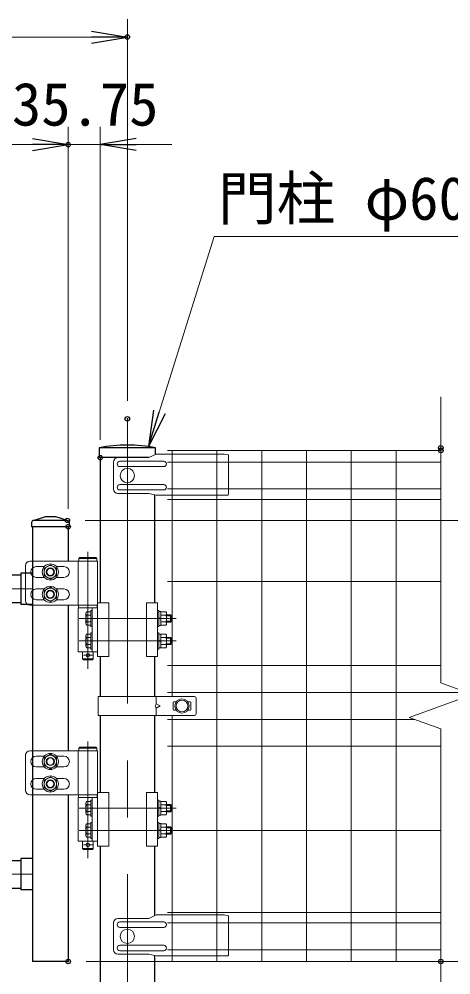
# Model space of a CAD drawing. Units: millimetres, scale not verified. Extents: x -4200 to 4200, y -2970 to 2970.
# Drawn here: x 2057 to 2539, y 62 to 1128 of the extents above; entities that cross this region are included whole.
import ezdxf
from ezdxf.enums import TextEntityAlignment as Align

# ---------------------------------------------------------------- set-up
doc = ezdxf.new("R2010")
doc.units = ezdxf.units.MM
doc.header["$LTSCALE"] = 10
doc.header["$PDMODE"] = 32
doc.header["$PDSIZE"] = 5
doc.linetypes.add('USER1', pattern=[50.8, 31.75, -6.35, 6.35, -6.35])
for name, color, linetype, lineweight in [('0-1_D-STR-DIM', 7, 'Continuous', 13), ('0-3_Defpoints', 6, 'Continuous', 25), ('0-5_D-STR1', 1, 'Continuous', 25), ('0-6_D-BMK', 2, 'USER1', 13), ('0-7_D-STR-TXT', 7, 'Continuous', 13), ('0-8_D-STR3', 3, 'Continuous', 13), ('0-B_D-STR2', 7, 'Continuous', 13)]:
    doc.layers.add(name, color=color, linetype=linetype, lineweight=lineweight)
doc.layers.add('0-2_0', color=7, linetype='Continuous')
doc.styles.add('ＭＳ ゴシック', font='')
doc.styles.get('ＭＳ ゴシック').set_extended_font_data('MS Gothic')

# ---------------------------------------------------------------- blocks, each defined once
blk = doc.blocks.new('_Open')
at = {"layer": '0-2_0'}
blk.add_line((-10, 1.667), (0, 0), dxfattribs=at)
blk.add_lwpolyline([(-10, -1.667), (0, 0), (-10, 0)], dxfattribs=at)

msp = doc.modelspace()

# ---------------------------------------------------------------- linework, layer by layer
at = {"layer": '0-1_D-STR-DIM'}
for p, q in [((2178.16, 702.46), (2178.16, 1128.46)), ((218.16, 1108.46), (2138.16, 1108.46)), ((2112.16, 582.22), (2112.16, 1008.46)), ((2112.16, 582.22), (2112.16, 1008.46)), ((2147.91, 659.22), (2147.91, 1008.46)), ((2072.16, 988.46), (1228.16, 988.46)), ((2072.16, 988.46), (2032.16, 988.46)), ((2147.91, 988.46), (2112.16, 988.46)), ((2187.91, 988.46), (2227.91, 988.46)), ((2131.12, 569.22), (2698.16, 569.22)), ((2132.16, 77.22), (2698.16, 77.22))]:
    msp.add_line(p, q, dxfattribs=at)
at = {"layer": '0-3_Defpoints'}
for p in [(2178.16, 1108.46), (2112.16, 988.46), (2178.16, 682.46), (2528.16, 650.22), (2528.16, 650.22), (2147.91, 639.22), (2528.16, 647.22), (2111.12, 569.22), (2112.16, 562.22), (2112.16, 77.22), (2528.16, 77.22)]:
    msp.add_point(p, dxfattribs=at)
at = {"layer": '0-5_D-STR1'}
for p, q in [((2209.61, 650.22), (2146.71, 650.22)), ((2146.71, 650.22), (2146.71, 639.22)), ((2209.61, 650.22), (2146.71, 650.22)), ((2146.71, 650.22), (2146.71, 639.22)), ((2209.61, 642.89), (2209.61, 650.22)), ((2209.61, 642.89), (2209.61, 650.22)), ((2202.14, 639.22), (2146.71, 639.22)), ((2202.14, 639.22), (2146.71, 639.22)), ((2147.91, 639.22), (2147.91, 477.22)), ((2208.41, 597.84), (2208.41, 477.22)), ((2071.16, 566.82), (2071.16, 562.22)), ((2072.85, 569.11), (2086.16, 573.22)), ((2111.12, 569.22), (2073.56, 569.22)), ((2098.16, 573.22), (2086.16, 573.22)), ((2111.47, 569.11), (2098.16, 573.22)), ((2113.16, 566.82), (2113.16, 562.22)), ((2113.16, 562.22), (2071.16, 562.22)), ((2072.16, 562.22), (2072.16, 77.22)), ((2112.16, 562.22), (2112.16, 523.72)), ((1241.16, 508.47), (2059.16, 508.47)), ((2072.16, 510.47), (2059.16, 510.47)), ((2059.16, 510.47), (2059.16, 475.47)), ((1241.16, 477.47), (2059.16, 477.47)), ((2072.16, 475.47), (2059.16, 475.47)), ((2112.16, 474.72), (2112.16, 312.22)), ((2147.91, 417.22), (2147.91, 372.72)), ((2208.41, 417.22), (2208.41, 372.72)), ((2147.91, 351.72), (2147.91, 265.72)), ((2208.41, 351.72), (2208.41, 265.72)), ((2112.16, 263.22), (2112.16, 77.22)), ((2147.91, 205.72), (2147.91, -152.78)), ((2208.41, 205.72), (2208.41, 128.3)), ((1241.16, 189.92), (2059.16, 189.92)), ((2059.16, 191.92), (2059.16, 156.92)), ((2072.16, 191.92), (2059.16, 191.92)), ((1241.16, 158.92), (2059.16, 158.92)), ((2072.16, 156.92), (2059.16, 156.92)), ((2112.16, 77.22), (2072.16, 77.22)), ((2208.41, 83.84), (2208.41, -152.78))]:
    msp.add_line(p, q, dxfattribs=at)
for centre, radius, start, end in [((2178.16, 490.79), 162.5, 78.84081, 101.15919), ((2178.16, 490.79), 162.5, 78.84081, 101.15919), ((2073.56, 566.82), 2.4, 90, 180), ((2110.76, 566.82), 2.4, 0, 72.84994)]:
    msp.add_arc(centre, radius, start, end, dxfattribs=at)
at = {"layer": '0-6_D-BMK'}
for p, q in [((2178.16, 682.46), (2178.16, -163.36)), ((2134.11, 534.26), (2134.11, 403.78)), ((2072.16, 492.97), (1228.16, 492.97)), ((2124.31, 459.72), (2232.51, 459.72)), ((2124.31, 434.72), (2232.51, 434.72)), ((2139.11, 418.72), (2129.11, 418.72)), ((2134.11, 322.76), (2134.11, 192.28)), ((2124.31, 248.22), (2232.51, 248.22)), ((2124.31, 223.22), (2232.51, 223.22)), ((2139.11, 207.22), (2129.11, 207.22)), ((2072.16, 174.42), (1228.16, 174.42))]:
    msp.add_line(p, q, dxfattribs=at)
at = {"layer": '0-7_D-STR-TXT'}
msp.add_lwpolyline([(2768.2, 885.87), (2275.14, 885.87), (2213.84, 690.03)], dxfattribs=at)
at = {"layer": '0-8_D-STR3'}
for p, q in [((2210.29, 643.22), (2202.14, 639.22)), ((2286.16, 643.22), (2210.29, 643.22)), ((2286.16, 643.22), (2291.16, 642.22)), ((2291.16, 642.22), (2291.16, 598.4)), ((2162.67, 634.22), (2162.67, 604.22)), ((2202.14, 639.22), (2167.67, 639.22)), ((2218.75, 635.22), (2169.75, 635.22)), ((2218.75, 629.22), (2169.75, 629.22)), ((2218.75, 609.22), (2169.75, 609.22)), ((2202.14, 599.22), (2167.67, 599.22)), ((2218.75, 603.22), (2169.75, 603.22)), ((2202.14, 599.22), (2210.37, 597.4)), ((2210.37, 597.4), (2290.16, 597.4)), ((2123.26, 523.72), (2069.4, 523.72)), ((2144.96, 523.72), (2123.26, 523.72)), ((2123.26, 474.72), (2123.26, 523.72)), ((2144.96, 523.72), (2123.26, 523.72)), ((2125.11, 527.72), (2124.11, 526.72)), ((2144.11, 526.72), (2124.11, 526.72)), ((2124.11, 523.72), (2124.11, 526.72)), ((2144.11, 523.72), (2124.11, 523.72)), ((2143.11, 527.72), (2125.11, 527.72)), ((2143.11, 527.72), (2144.11, 526.72)), ((2144.11, 523.72), (2144.11, 526.72)), ((2144.96, 523.72), (2144.96, 417.22)), ((2064.4, 518.72), (2064.4, 479.72)), ((2085.45, 517.72), (2076.4, 517.72)), ((2098.87, 517.72), (2107.4, 517.72)), ((2085.45, 505.72), (2076.4, 505.72)), ((2098.87, 505.72), (2107.4, 505.72)), ((2085.45, 492.72), (2076.4, 492.72)), ((2098.87, 492.72), (2107.4, 492.72)), ((2085.45, 480.72), (2076.4, 480.72)), ((2098.87, 480.72), (2107.4, 480.72)), ((2123.26, 474.72), (2069.4, 474.72)), ((2144.96, 474.72), (2123.26, 474.72)), ((2144.96, 474.72), (2123.26, 474.72)), ((2123.26, 422.72), (2123.26, 471.72)), ((2123.26, 471.72), (2144.96, 471.72)), ((2123.61, 471.72), (2123.61, 474.72)), ((2123.61, 474.72), (2144.61, 474.72)), ((2144.61, 471.72), (2123.61, 471.72)), ((2138.96, 422.72), (2138.96, 471.72)), ((2144.61, 471.72), (2144.61, 474.72)), ((2144.96, 477.22), (2157.46, 477.22)), ((2157.46, 477.22), (2157.46, 417.22)), ((2199.38, 477.22), (2199.38, 417.22)), ((2211.88, 477.22), (2199.38, 477.22)), ((2211.88, 477.22), (2211.88, 417.22)), ((2131.86, 465.35), (2131.86, 454.09)), ((2132.94, 467.22), (2137.36, 467.22)), ((2132.94, 463.48), (2137.36, 463.48)), ((2137.36, 450.72), (2137.36, 468.72)), ((2137.36, 467.22), (2137.36, 452.22)), ((2211.88, 468.72), (2213.48, 468.72)), ((2211.88, 450.72), (2211.88, 468.72)), ((2213.48, 468.72), (2213.48, 450.72)), ((2213.48, 467.42), (2213.48, 452.02)), ((2213.48, 460.79), (2215.48, 459.63)), ((2213.48, 460.1), (2215.48, 458.94)), ((2215.48, 467.22), (2221.28, 467.22)), ((2215.48, 467.22), (2215.48, 452.22)), ((2215.48, 463.47), (2221.28, 463.47)), ((2221.98, 465.5), (2221.98, 453.95)), ((2221.98, 463.72), (2226.36, 463.72)), ((2226.36, 463.72), (2227.36, 462.72)), ((2132.94, 455.96), (2137.36, 455.96)), ((2132.94, 452.22), (2137.36, 452.22)), ((2137.36, 450.72), (2138.96, 450.72)), ((2211.88, 450.72), (2213.48, 450.72)), ((2213.48, 452.02), (2215.48, 452.02)), ((2215.48, 455.97), (2221.28, 455.97)), ((2215.48, 452.22), (2221.28, 452.22)), ((2221.98, 456.72), (2227.36, 456.72)), ((2221.98, 455.72), (2226.36, 455.72)), ((2131.86, 440.35), (2131.86, 429.09)), ((2132.94, 442.22), (2137.36, 442.22)), ((2132.94, 438.48), (2137.36, 438.48)), ((2137.36, 425.72), (2137.36, 443.72)), ((2137.36, 442.22), (2137.36, 427.22)), ((2211.88, 443.72), (2213.48, 443.72)), ((2211.88, 425.72), (2211.88, 443.72)), ((2213.48, 443.72), (2213.48, 425.72)), ((2213.48, 442.42), (2213.48, 427.02)), ((2215.48, 442.22), (2221.28, 442.22)), ((2215.48, 442.22), (2215.48, 427.22)), ((2215.48, 438.47), (2221.28, 438.47)), ((2221.98, 440.5), (2221.98, 428.95)), ((2221.98, 438.72), (2226.36, 438.72)), ((2226.36, 438.72), (2227.36, 437.72)), ((2132.94, 430.96), (2137.36, 430.96)), ((2132.94, 427.22), (2137.36, 427.22)), ((2213.48, 435.79), (2215.48, 434.63)), ((2213.48, 435.1), (2215.48, 433.94)), ((2213.48, 427.02), (2215.48, 427.02)), ((2215.48, 430.97), (2221.28, 430.97)), ((2215.48, 427.22), (2221.28, 427.22)), ((2221.98, 431.72), (2227.36, 431.72)), ((2221.98, 430.72), (2226.36, 430.72)), ((2144.96, 422.72), (2123.26, 422.72)), ((2128.11, 422.72), (2128.11, 414.72)), ((2137.36, 425.72), (2138.96, 425.72)), ((2140.11, 422.72), (2140.11, 414.72)), ((2144.96, 417.22), (2157.46, 417.22)), ((2211.88, 417.22), (2199.38, 417.22)), ((2211.88, 425.72), (2213.48, 425.72)), ((2128.11, 414.72), (2129.11, 413.72)), ((2128.11, 414.72), (2140.11, 414.72)), ((2129.11, 413.72), (2139.11, 413.72)), ((2139.11, 413.72), (2140.11, 414.72)), ((2145.61, 372.72), (2253.16, 372.72)), ((2145.61, 372.72), (2145.61, 351.72)), ((2210.31, 372.72), (2210.31, 364.72)), ((2229.16, 365.72), (2229.16, 358.72)), ((2230.16, 366.72), (2232.55, 366.72)), ((2245.77, 366.72), (2248.16, 366.72)), ((2249.16, 365.72), (2249.16, 358.72)), ((2255.16, 370.72), (2255.16, 353.72)), ((2210.31, 359.72), (2210.31, 351.72)), ((2230.16, 357.72), (2232.55, 357.72)), ((2245.77, 357.72), (2248.16, 357.72)), ((2145.61, 351.72), (2253.16, 351.72)), ((2123.26, 312.22), (2069.4, 312.22)), ((2144.96, 312.22), (2123.26, 312.22)), ((2123.26, 263.22), (2123.26, 312.22)), ((2144.96, 312.22), (2123.26, 312.22)), ((2125.11, 316.22), (2124.11, 315.22)), ((2144.11, 315.22), (2124.11, 315.22)), ((2124.11, 312.22), (2124.11, 315.22)), ((2144.11, 312.22), (2124.11, 312.22)), ((2143.11, 316.22), (2125.11, 316.22)), ((2143.11, 316.22), (2144.11, 315.22)), ((2144.11, 312.22), (2144.11, 315.22)), ((2144.96, 312.22), (2144.96, 205.72)), ((2064.4, 307.22), (2064.4, 268.22)), ((2085.45, 306.22), (2076.4, 306.22)), ((2098.87, 306.22), (2107.4, 306.22)), ((2085.45, 294.22), (2076.4, 294.22)), ((2098.87, 294.22), (2107.4, 294.22)), ((2085.45, 281.22), (2076.4, 281.22)), ((2098.87, 281.22), (2107.4, 281.22)), ((2085.45, 269.22), (2076.4, 269.22)), ((2098.87, 269.22), (2107.4, 269.22)), ((2123.26, 263.22), (2069.4, 263.22)), ((2144.96, 263.22), (2123.26, 263.22)), ((2144.96, 263.22), (2123.26, 263.22)), ((2123.26, 211.22), (2123.26, 260.22)), ((2123.26, 260.22), (2144.96, 260.22)), ((2123.61, 260.22), (2123.61, 263.22)), ((2123.61, 263.22), (2144.61, 263.22)), ((2144.61, 260.22), (2123.61, 260.22)), ((2137.36, 239.22), (2137.36, 257.22)), ((2138.96, 211.22), (2138.96, 260.22)), ((2144.61, 260.22), (2144.61, 263.22)), ((2144.96, 265.72), (2157.46, 265.72)), ((2157.46, 265.72), (2157.46, 205.72)), ((2199.38, 265.72), (2199.38, 205.72)), ((2211.88, 265.72), (2199.38, 265.72)), ((2211.88, 265.72), (2211.88, 205.72)), ((2211.88, 257.22), (2213.48, 257.22)), ((2211.88, 239.22), (2211.88, 257.22)), ((2213.48, 257.22), (2213.48, 239.22)), ((2213.48, 255.92), (2213.48, 240.52)), ((2131.86, 253.85), (2131.86, 242.59)), ((2132.94, 255.72), (2137.36, 255.72)), ((2132.94, 251.98), (2137.36, 251.98)), ((2137.36, 255.72), (2137.36, 240.72)), ((2213.48, 249.29), (2215.48, 248.13)), ((2213.48, 248.6), (2215.48, 247.44)), ((2215.48, 255.72), (2221.28, 255.72)), ((2215.48, 255.72), (2215.48, 240.72)), ((2215.48, 251.97), (2221.28, 251.97)), ((2221.98, 254), (2221.98, 242.45)), ((2221.98, 252.22), (2226.36, 252.22)), ((2226.36, 252.22), (2227.36, 251.22)), ((2132.94, 244.46), (2137.36, 244.46)), ((2132.94, 240.72), (2137.36, 240.72)), ((2137.36, 239.22), (2138.96, 239.22)), ((2211.88, 239.22), (2213.48, 239.22)), ((2213.48, 240.52), (2215.48, 240.52)), ((2215.48, 244.47), (2221.28, 244.47)), ((2215.48, 240.72), (2221.28, 240.72)), ((2221.98, 245.22), (2227.36, 245.22)), ((2221.98, 244.22), (2226.36, 244.22)), ((2131.86, 228.85), (2131.86, 217.59)), ((2132.94, 230.72), (2137.36, 230.72)), ((2132.94, 226.98), (2137.36, 226.98)), ((2137.36, 214.22), (2137.36, 232.22)), ((2137.36, 230.72), (2137.36, 215.72)), ((2211.88, 232.22), (2213.48, 232.22)), ((2211.88, 214.22), (2211.88, 232.22)), ((2213.48, 232.22), (2213.48, 214.22)), ((2213.48, 230.92), (2213.48, 215.52)), ((2213.48, 224.29), (2215.48, 223.13)), ((2215.48, 230.72), (2221.28, 230.72)), ((2215.48, 230.72), (2215.48, 215.72)), ((2215.48, 226.97), (2221.28, 226.97)), ((2221.98, 229), (2221.98, 217.45)), ((2221.98, 227.22), (2226.36, 227.22)), ((2226.36, 227.22), (2227.36, 226.22)), ((2132.94, 219.46), (2137.36, 219.46)), ((2132.94, 215.72), (2137.36, 215.72)), ((2137.36, 214.22), (2138.96, 214.22)), ((2211.88, 214.22), (2213.48, 214.22)), ((2213.48, 223.6), (2215.48, 222.44)), ((2213.48, 215.52), (2215.48, 215.52)), ((2215.48, 219.47), (2221.28, 219.47)), ((2215.48, 215.72), (2221.28, 215.72)), ((2221.98, 220.22), (2227.36, 220.22)), ((2221.98, 219.22), (2226.36, 219.22)), ((2144.96, 211.22), (2123.26, 211.22)), ((2128.11, 211.22), (2128.11, 203.22)), ((2128.11, 203.22), (2129.11, 202.22)), ((2128.11, 203.22), (2140.11, 203.22)), ((2139.11, 202.22), (2140.11, 203.22)), ((2140.11, 211.22), (2140.11, 203.22)), ((2144.96, 205.72), (2157.46, 205.72)), ((2211.88, 205.72), (2199.38, 205.72)), ((2129.11, 202.22), (2139.11, 202.22)), ((2210.29, 129.22), (2202.14, 125.22)), ((2286.16, 129.22), (2210.29, 129.22)), ((2286.16, 129.22), (2291.16, 128.22)), ((2291.16, 128.22), (2291.16, 84.4)), ((2162.67, 120.22), (2162.67, 90.22)), ((2202.14, 125.22), (2167.67, 125.22)), ((2218.75, 121.22), (2169.75, 121.22)), ((2218.75, 115.22), (2169.75, 115.22)), ((2218.75, 95.22), (2169.75, 95.22)), ((2218.75, 89.22), (2169.75, 89.22)), ((2202.14, 85.22), (2167.67, 85.22)), ((2202.14, 85.22), (2210.37, 83.4)), ((2210.37, 83.4), (2290.16, 83.4))]:
    msp.add_line(p, q, dxfattribs=at)
for points in [[(2092.16, 519.82), (2085.14, 515.77), (2085.14, 507.67), (2092.16, 503.62), (2099.17, 507.67), (2099.17, 515.77)], [(2092.16, 494.82), (2085.14, 490.77), (2085.14, 482.67), (2092.16, 478.62), (2099.17, 482.67), (2099.17, 490.77)], [(2214.9, 362.22), (2210.31, 364.72), (2209.34, 362.22), (2210.31, 359.72)], [(2092.16, 308.32), (2085.14, 304.27), (2085.14, 296.17), (2092.16, 292.12), (2099.17, 296.17), (2099.17, 304.27)], [(2092.16, 283.32), (2085.14, 279.27), (2085.14, 271.17), (2092.16, 267.12), (2099.17, 271.17), (2099.17, 279.27)]]:
    msp.add_lwpolyline(points, close=True, dxfattribs=at)
for points in [[(2137.36, 468.72), (2138.96, 468.72), (2138.96, 450.72)], [(2213.48, 467.42), (2215.48, 467.42), (2215.48, 452.02)], [(2221.98, 462.72), (2227.36, 462.72), (2227.36, 456.72)], [(2226.36, 463.72), (2226.36, 455.72), (2227.36, 456.72)], [(2137.36, 443.72), (2138.96, 443.72), (2138.96, 425.72)], [(2213.48, 442.42), (2215.48, 442.42), (2215.48, 427.02)], [(2221.98, 437.72), (2227.36, 437.72), (2227.36, 431.72)], [(2226.36, 438.72), (2226.36, 430.72), (2227.36, 431.72)], [(2137.36, 257.22), (2138.96, 257.22), (2138.96, 239.22)], [(2213.48, 255.92), (2215.48, 255.92), (2215.48, 240.52)], [(2221.98, 251.22), (2227.36, 251.22), (2227.36, 245.22)], [(2226.36, 252.22), (2226.36, 244.22), (2227.36, 245.22)], [(2137.36, 232.22), (2138.96, 232.22), (2138.96, 214.22)], [(2213.48, 230.92), (2215.48, 230.92), (2215.48, 215.52)], [(2221.98, 226.22), (2227.36, 226.22), (2227.36, 220.22)], [(2226.36, 227.22), (2226.36, 219.22), (2227.36, 220.22)]]:
    msp.add_lwpolyline(points, dxfattribs=at)
for centre, radius in [((2178.16, 619.22), 8), ((2092.16, 511.72), 9), ((2092.16, 511.72), 9), ((2092.16, 511.72), 7.03), ((2092.16, 511.72), 4.5), ((2092.16, 511.72), 4), ((2092.16, 511.72), 4), ((2092.16, 486.72), 9), ((2092.16, 486.72), 9), ((2092.16, 486.72), 7.03), ((2092.16, 486.72), 4.5), ((2092.16, 486.72), 4), ((2092.16, 486.72), 4), ((2134.11, 418.72), 2), ((2239.16, 362.22), 8), ((2239.16, 362.22), 6.5), ((2092.16, 300.22), 9), ((2092.16, 300.22), 9), ((2092.16, 300.22), 7.03), ((2092.16, 300.22), 4.5), ((2092.16, 300.22), 4), ((2092.16, 300.22), 4), ((2092.16, 275.22), 9), ((2092.16, 275.22), 9), ((2092.16, 275.22), 7.03), ((2092.16, 275.22), 4.5), ((2092.16, 275.22), 4), ((2092.16, 275.22), 4), ((2134.11, 207.22), 2), ((2178.16, 105.22), 8)]:
    msp.add_circle(centre, radius, dxfattribs=at)
for centre, radius, start, end in [((2167.67, 634.22), 5, 90, 180), ((2169.75, 632.22), 3, 90, 270), ((2218.75, 632.22), 3, 270, 90), ((2169.75, 606.22), 3, 90, 270), ((2218.75, 606.22), 3, 270, 90), ((2167.67, 604.22), 5, 180, 270), ((2290.16, 598.4), 1, 270, 0), ((2069.4, 518.72), 5, 90, 180), ((2076.4, 511.72), 6, 90, 270), ((2107.4, 511.72), 6, 270, 90), ((2076.4, 486.72), 6, 90, 270), ((2107.4, 486.72), 6, 270, 90), ((2069.4, 479.72), 5, 180, 270), ((2134.02, 465.35), 2.16, 120, 240), ((2138.94, 459.72), 7.08, 147.93138, 212.06862), ((2219.14, 465.35), 2.85, 318.83491, 41.16509), ((2211.59, 459.72), 10.39, 338.85295, 21.14705), ((2134.02, 454.09), 2.16, 120, 240), ((2219.13, 454.1), 2.85, 318.86505, 41.13495), ((2134.02, 440.35), 2.16, 120, 240), ((2138.94, 434.72), 7.08, 147.93138, 212.06862), ((2219.14, 440.35), 2.85, 318.83491, 41.16509), ((2211.59, 434.72), 10.39, 338.85295, 21.14705), ((2134.02, 429.09), 2.16, 120, 240), ((2219.13, 429.1), 2.85, 318.86505, 41.13495), ((2230.16, 365.72), 1, 90, 180), ((2248.16, 365.72), 1, 0, 90), ((2253.16, 370.72), 2, 0, 90), ((2230.16, 358.72), 1, 180, 270), ((2248.16, 358.72), 1, 270, 0), ((2253.16, 353.72), 2, 270, 0), ((2069.4, 307.22), 5, 90, 180), ((2076.4, 300.22), 6, 90, 270), ((2107.4, 300.22), 6, 270, 90), ((2076.4, 275.22), 6, 90, 270), ((2107.4, 275.22), 6, 270, 90), ((2069.4, 268.22), 5, 180, 270), ((2134.02, 253.85), 2.16, 120, 240), ((2138.94, 248.22), 7.08, 147.93138, 212.06862), ((2219.14, 253.85), 2.85, 318.83491, 41.16509), ((2211.59, 248.22), 10.39, 338.85295, 21.14705), ((2134.02, 242.59), 2.16, 120, 240), ((2219.13, 242.6), 2.85, 318.86505, 41.13495), ((2134.02, 228.85), 2.16, 120, 240), ((2138.94, 223.22), 7.08, 147.93138, 212.06862), ((2219.14, 228.85), 2.85, 318.83491, 41.16509), ((2211.59, 223.22), 10.39, 338.85295, 21.14705), ((2134.02, 217.59), 2.16, 120, 240), ((2219.13, 217.6), 2.85, 318.86505, 41.13495), ((2167.67, 120.22), 5, 90, 180), ((2169.75, 118.22), 3, 90, 270), ((2218.75, 118.22), 3, 270, 90), ((2167.67, 90.22), 5, 180, 270), ((2169.75, 92.22), 3, 90, 270), ((2218.75, 92.22), 3, 270, 90), ((2290.16, 84.4), 1, 270, 0)]:
    msp.add_arc(centre, radius, start, end, dxfattribs=at)
at = {"layer": '0-B_D-STR2'}
for p, q in [((2528.16, 647.22), (2223.16, 647.22)), ((2228.16, 647.22), (2228.16, 372.72)), ((2278.16, 647.22), (2278.16, 77.22)), ((2328.16, 647.22), (2328.16, 77.22)), ((2378.16, 647.22), (2378.16, 77.22)), ((2428.16, 647.22), (2428.16, 77.22)), ((2478.16, 647.22), (2478.16, 77.22)), ((2528.16, 634.12), (2223.16, 634.12)), ((2528.16, 604.32), (2223.16, 604.32)), ((2528.16, 592.46), (2223.16, 592.46)), ((2528.16, 501.22), (2223.16, 501.22)), ((2528.16, 407.22), (2223.16, 407.22)), ((2557.43, 377.22), (2223.16, 377.22)), ((2498.89, 347.22), (2223.16, 347.22)), ((2228.16, 351.72), (2228.16, 77.22)), ((2528.16, -87.61), (2528.16, 336.57)), ((2528.16, 317.22), (2223.16, 317.22)), ((2528.16, 223.22), (2223.16, 223.22)), ((2528.16, 131.98), (2223.16, 131.98)), ((2528.16, 120.12), (2223.16, 120.12)), ((2528.16, 90.32), (2223.16, 90.32)), ((2528.16, 77.22), (2223.16, 77.22))]:
    msp.add_line(p, q, dxfattribs=at)
msp.add_lwpolyline([(2528.16, -87.78), (2528.16, 336.57), (2492.92, 349.39), (2563.4, 375.05), (2528.16, 387.87), (2528.16, 707.22)], dxfattribs=at)

# ---------------------------------------------------------------- block references
at = {"layer": '0-1_D-STR-DIM', "xscale": 4, "yscale": 4}
for p in [(2178.16, 1108.46), (2112.16, 988.46), (2112.16, 988.46)]:
    msp.add_blockref('_Open', p, dxfattribs=at)
at = {"layer": '0-1_D-STR-DIM', "xscale": 4, "yscale": 4, "rotation": 180}
msp.add_blockref('_Open', (2147.91, 988.46), dxfattribs=at)
at = {"layer": '0-7_D-STR-TXT', "xscale": 4, "yscale": 4, "rotation": 252.61903}
msp.add_blockref('_Open', (2201.89, 651.86), dxfattribs=at)

# ---------------------------------------------------------------- texts
at = {"layer": '0-1_D-STR-DIM', "style": 'ＭＳ ゴシック'}
msp.add_text('35.75', height=48.09, dxfattribs=at).set_placement((2049.31, 995.21), align=Align.BOTTOM_LEFT)
at = {"layer": '0-7_D-STR-TXT', "style": 'ＭＳ ゴシック'}
msp.add_text('門柱 φ60.5x2.3', height=48.09, dxfattribs=at).set_placement((2279.24, 890.12), align=Align.BOTTOM_LEFT)

doc.saveas('drawing.dxf')
